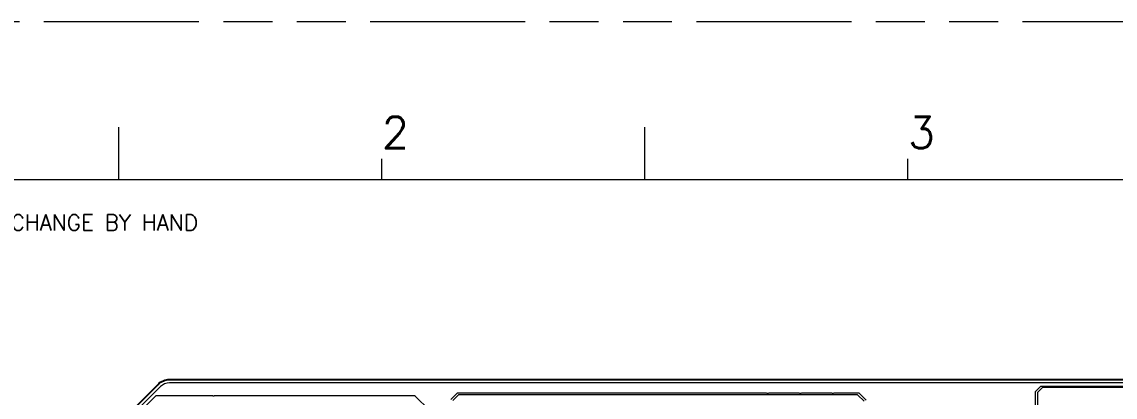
# Model space of a CAD drawing. Extents: x 3811 to 4710, y -385 to -198.
# Drawn here: x 4467.9 to 4535, y -221.1 to -198.1 of the extents above; entities that cross this region are included whole.
import ezdxf

# ---------------------------------------------------------------- set-up
doc = ezdxf.new("R2010")
doc.units = 0
doc.linetypes.add('PHANTOM', pattern=[29.5, 9.5, -1.5, 3, -1.5, 3, -1.5, 9.5])
doc.layers.get('0').update_dxf_attribs({"lineweight": 9})
doc.layers.add('0PAPERF', color=2, linetype='PHANTOM', lineweight=9, plot=False)
doc.layers.add('gbr-outline-dxf_layer1', color=2, linetype='Continuous')
doc.styles.add('SIMPLEX', font='simplex.shx')

msp = doc.modelspace()

# ---------------------------------------------------------------- linework, layer by layer
for p, q in [((4473.878, -207.824), (4473.878, -204.598)), ((4506.138, -207.824), (4506.138, -204.598)), ((4490.008, -207.824), (4490.008, -206.534)), ((4522.268, -207.824), (4522.268, -206.534)), ((4690.666, -207.824), (4441.618, -207.824))]:
    msp.add_line(p, q)
at = {"linetype": 'Continuous'}
for points in [[(4476.997, -220.256), (4476.997, -220.256, 0.198841), (4476.431, -220.49), (4464.677, -232.244, -0.198849), (4464.182, -232.449), (4456.102, -232.449, 0.414221), (4455.802, -232.749), (4455.802, -232.75)], [(4545.589, -224.064), (4530.571, -224.064), (4530.089, -223.581), (4530.089, -220.785), (4530.417, -220.456), (4547.295, -220.456, 0.006698)], [(4464.819, -232.386), (4476.173, -221.032), (4479.622, -221.032, 0.114249), (4479.688, -221.047, 0.114246), (4479.754, -221.032), (4485.588, -221.032, 0.093625), (4485.643, -221.042, 0.093613), (4485.697, -221.032), (4492.006, -221.032, -0.198889), (4492.042, -221.046), (4492.95, -221.954, -0.198959)], [(4494.234, -221.285), (4494.645, -220.874, -0.198808), (4494.68, -220.859), (4513.576, -220.859, 0.156745), (4513.664, -220.887, 0.156751), (4513.751, -220.859), (4515.576, -220.859, 0.156523), (4515.664, -220.887, 0.156531), (4515.751, -220.859), (4517.576, -220.859, 0.156598), (4517.664, -220.887, 0.156606), (4517.751, -220.859), (4519.216, -220.859, -0.198766), (4519.251, -220.874), (4519.704, -221.327, -0.199125)], [(4519.576, -221.38), (4519.198, -221.002, 0.198996), (4519.162, -220.987), (4503.494, -220.987), (4503.494, -220.987), (4494.733, -220.987, 0.198766), (4494.698, -221.002), (4494.362, -221.338, 0.198847)]]:
    msp.add_lwpolyline(points, format="xyb", dxfattribs=at)
for points in [[(4547.297, -220.256), (4530.463, -220.256), (4530.463, -220.256), (4493.535, -220.256), (4493.535, -220.256), (4476.997, -220.256)], [(4547.297, -220.532), (4530.522, -220.532), (4530.217, -220.838), (4530.217, -223.528), (4530.624, -223.936), (4545.642, -223.936), (4555.183, -233.477), (4556.683, -233.477), (4557.176, -233.97)]]:
    msp.add_lwpolyline(points, dxfattribs=at)
at = {"layer": '0PAPERF'}
msp.add_line((4698.797, -198.142), (4434.197, -198.142), dxfattribs=at)
at = {"layer": 'gbr-outline-dxf_layer1', "linetype": 'Continuous'}
msp.add_lwpolyline([(4547.294, -254.53), (4477.035, -254.53, -0.198916), (4476.328, -254.238), (4464.486, -242.396, 0.198918), (4464.133, -242.249), (4456.102, -242.249, -0.414216), (4455.602, -241.75), (4455.602, -232.75, -0.414362), (4456.102, -232.25), (4464.183, -232.25, 0.19873), (4464.536, -232.103), (4476.29, -220.349, -0.198916), (4476.997, -220.056), (4547.297, -220.056, -0.198917)], format="xyb", dxfattribs=at)

# ---------------------------------------------------------------- texts
at = {"style": 'SIMPLEX'}
for s, p in [('2', (4490.008, -205.889)), ('3', (4522.268, -205.889))]:
    msp.add_text(s, height=1.936, dxfattribs=at).set_placement(p)
at = {"color": 3, "style": 'SIMPLEX'}
msp.add_text("ACAD GENERATED DRAWING. DON'T CHANGE BY HAND", height=0.9678, dxfattribs=at).set_placement((4444.274, -210.921))

doc.saveas('drawing.dxf')
